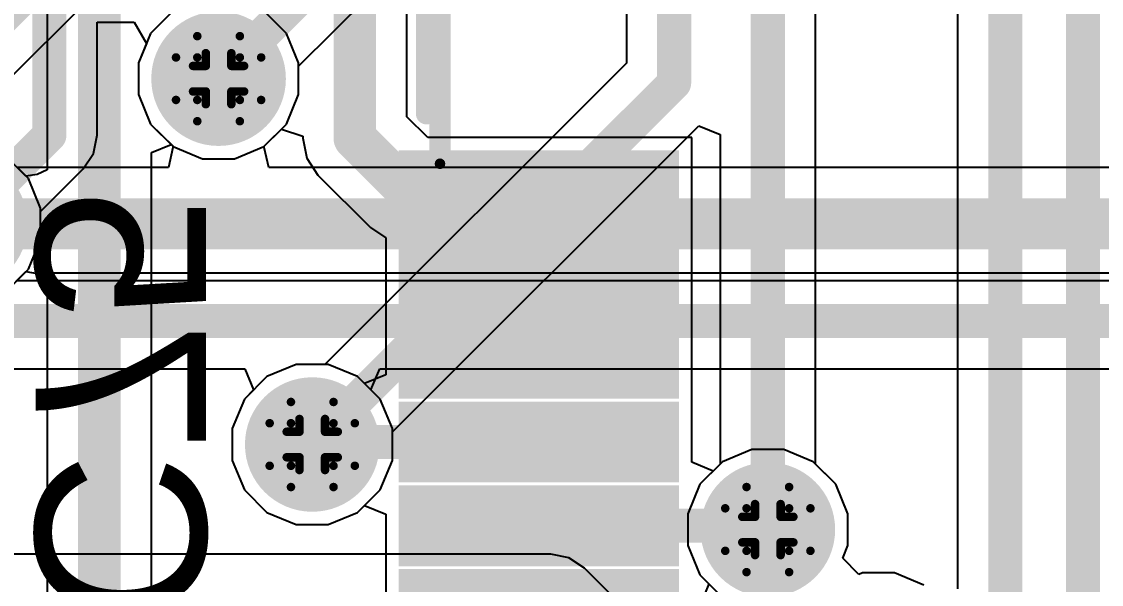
# Model space of a CAD drawing. Header units: inches. Extents: x -0.1 to 17.9, y -0.8 to 4.8.
# Drawn here: x 1.3317 to 1.5853, y 2.7951 to 2.9274 of the extents above; entities that cross this region are included whole.
import ezdxf

# ---------------------------------------------------------------- set-up
doc = ezdxf.new("R2010")
doc.units = ezdxf.units.IN
doc.header["$MEASUREMENT"] = 0
for name, color, linetype in [('Bottom Layer 1', 5, 'Continuous'), ('Bottom Overlay', 54, 'Continuous'), ('Bottom Solder', 6, 'Continuous'), ('Drill Drawing', 1, 'Continuous'), ('GND+Signal', 16, 'Continuous'), ('Pad Holes', 156, 'Continuous'), ('PWR+Signal', 76, 'Continuous'), ('Top 3D Body', 56, 'Continuous'), ('Top Layer 1', 1, 'Continuous'), ('Top Overlay', 2, 'Continuous'), ('Top Paste', 8, 'Continuous'), ('Top Solder', 216, 'Continuous'), ('Via Holes', 16, 'Continuous')]:
    doc.layers.add(name, color=color, linetype=linetype)
doc.styles.add('Arial', font='', dxfattribs={"height": 0.2})
doc.styles.get('Arial').set_extended_font_data('Arial')

# ---------------------------------------------------------------- blocks, each defined once
blk = doc.blocks.new('64_TQFP__10_10__101')
at = {"layer": 'Top Layer 1'}
for points in [[(0.19429, 0.15315), (0.25217, 0.15315), (0.25217, 0.14213), (0.19429, 0.14213)], [(0.19429, 0.13346), (0.25217, 0.13346), (0.25217, 0.12244), (0.19429, 0.12244)], [(0.19429, 0.11378), (0.25217, 0.11378), (0.25217, 0.10276), (0.19429, 0.10276)], [(0.19429, 0.09409), (0.25217, 0.09409), (0.25217, 0.08307), (0.19429, 0.08307)], [(0.19429, 0.07441), (0.25217, 0.07441), (0.25217, 0.06339), (0.19429, 0.06339)]]:
    blk.add_hatch(color=1, dxfattribs=at).paths.add_polyline_path(points)
at = {"layer": 'Top Paste'}
for points in [[(0.19429, 0.15315), (0.25217, 0.15315), (0.25217, 0.14213), (0.19429, 0.14213)], [(0.19429, 0.13346), (0.25217, 0.13346), (0.25217, 0.12244), (0.19429, 0.12244)], [(0.19429, 0.11378), (0.25217, 0.11378), (0.25217, 0.10276), (0.19429, 0.10276)], [(0.19429, 0.09409), (0.25217, 0.09409), (0.25217, 0.08307), (0.19429, 0.08307)], [(0.19429, 0.07441), (0.25217, 0.07441), (0.25217, 0.06339), (0.19429, 0.06339)]]:
    blk.add_hatch(color=8, dxfattribs=at).paths.add_polyline_path(points)
at = {"layer": 'Top Solder'}
for points in [[(0.19029, 0.15715), (0.25617, 0.15715), (0.25617, 0.13813), (0.19029, 0.13813)], [(0.19029, 0.13746), (0.25617, 0.13746), (0.25617, 0.11844), (0.19029, 0.11844)], [(0.19029, 0.11778), (0.25617, 0.11778), (0.25617, 0.09876), (0.19029, 0.09876)], [(0.19029, 0.09809), (0.25617, 0.09809), (0.25617, 0.07907), (0.19029, 0.07907)], [(0.19029, 0.07841), (0.25617, 0.07841), (0.25617, 0.05939), (0.19029, 0.05939)], [(0.19029, 0.05872), (0.25617, 0.05872), (0.25617, 0.0397), (0.19029, 0.0397)]]:
    blk.add_hatch(color=216, dxfattribs=at).paths.add_polyline_path(points)
at = {"layer": 'Top Overlay'}
blk.add_lwpolyline([(0.19685, 0.16575, 0.005, 0.005, 0), (0.19685, 0.19685, 0.005, 0.005, 0)], format="xyseb", dxfattribs=at)
blk.add_lwpolyline([(0.1956, 0.16575, 0.0025, 0.0025, 1), (0.1981, 0.16575, 0.0025, 0.0025, 1)], format="xyseb", close=True, dxfattribs=at)

msp = doc.modelspace()

# ---------------------------------------------------------------- hatches: boundary and pattern name
at = {"layer": 'Bottom Layer 1'}
h = msp.add_hatch(color=5, dxfattribs=at)
edge = h.paths.add_edge_path()
edge.add_arc((1.378, 2.914), 0.01181, 0, 360)
h = msp.add_hatch(color=5, dxfattribs=at)
edge = h.paths.add_edge_path()
edge.add_arc((1.4, 2.828), 0.01181, 0, 360)
h = msp.add_hatch(color=5, dxfattribs=at)
edge = h.paths.add_edge_path()
edge.add_arc((1.507, 2.808), 0.01181, 0, 360)
at = {"layer": 'Bottom Solder'}
h = msp.add_hatch(color=6, dxfattribs=at)
edge = h.paths.add_edge_path()
edge.add_arc((1.378, 2.914), 0.01581, 0, 360)
h = msp.add_hatch(color=6, dxfattribs=at)
edge = h.paths.add_edge_path()
edge.add_arc((1.31737, 2.87985), 0.01581, 0, 360)
h = msp.add_hatch(color=6, dxfattribs=at)
edge = h.paths.add_edge_path()
edge.add_arc((1.4, 2.828), 0.01581, 0, 360)
h = msp.add_hatch(color=6, dxfattribs=at)
edge = h.paths.add_edge_path()
edge.add_arc((1.507, 2.808), 0.01581, 0, 360)
at = {"layer": 'GND+Signal'}
h = msp.add_hatch(color=16, dxfattribs=at)
edge = h.paths.add_edge_path()
edge.add_arc((1.378, 2.914), 0.01181, 0, 360)
h = msp.add_hatch(color=16, dxfattribs=at)
edge = h.paths.add_edge_path()
edge.add_arc((1.4, 2.828), 0.01181, 0, 360)
h = msp.add_hatch(color=16, dxfattribs=at)
edge = h.paths.add_edge_path()
edge.add_arc((1.507, 2.808), 0.01181, 0, 360)
at = {"layer": 'Pad Holes'}
h = msp.add_hatch(color=7, dxfattribs=at)
edge = h.paths.add_edge_path()
edge.add_arc((1.43, 2.894), 0.00125, 0, 360)
at = {"layer": 'PWR+Signal'}
h = msp.add_hatch(color=76, dxfattribs=at)
edge = h.paths.add_edge_path()
edge.add_arc((1.378, 2.914), 0.01181, 0, 360)
h = msp.add_hatch(color=76, dxfattribs=at)
edge = h.paths.add_edge_path()
edge.add_arc((1.4, 2.828), 0.01181, 0, 360)
h = msp.add_hatch(color=76, dxfattribs=at)
edge = h.paths.add_edge_path()
edge.add_arc((1.507, 2.808), 0.01181, 0, 360)
at = {"layer": 'Top 3D Body'}
h = msp.add_hatch(color=56, dxfattribs=at)
edge = h.paths.add_edge_path()
edge.add_arc((1.43, 2.894), 0.00125, 0, 360)
at = {"layer": 'Top Layer 1'}
h = msp.add_hatch(color=1, dxfattribs=at)
edge = h.paths.add_edge_path()
edge.add_arc((1.378, 2.914), 0.01181, 0, 360)
h = msp.add_hatch(color=1, dxfattribs=at)
edge = h.paths.add_edge_path()
edge.add_arc((1.4, 2.828), 0.01181, 0, 360)
h = msp.add_hatch(color=1, dxfattribs=at)
edge = h.paths.add_edge_path()
edge.add_arc((1.507, 2.808), 0.01181, 0, 360)
at = {"layer": 'Via Holes'}
h = msp.add_hatch(color=7, dxfattribs=at)
edge = h.paths.add_edge_path()
edge.add_arc((1.378, 2.914), 0.00591, 0, 360)
h = msp.add_hatch(color=7, dxfattribs=at)
edge = h.paths.add_edge_path()
edge.add_arc((1.4, 2.828), 0.00591, 0, 360)
h = msp.add_hatch(color=7, dxfattribs=at)
edge = h.paths.add_edge_path()
edge.add_arc((1.507, 2.808), 0.00591, 0, 360)

# ---------------------------------------------------------------- linework, layer by layer
at = {"layer": 'Bottom Layer 1'}
for p, q in [((1.36734, 2.92995), (1.36205, 2.92466)), ((1.39395, 2.92466), (1.38866, 2.92995)), ((1.36205, 2.92466), (1.35919, 2.91774)), ((1.39681, 2.91774), (1.39395, 2.92466)), ((1.35919, 2.91774), (1.35919, 2.91026)), ((1.39681, 2.91026), (1.39681, 2.91774)), ((1.35919, 2.91026), (1.36205, 2.90334)), ((1.39395, 2.90334), (1.39681, 2.91026)), ((1.36205, 2.90334), (1.3673, 2.8981)), ((1.3887, 2.8981), (1.39395, 2.90334)), ((1.36729, 2.89782), (1.36623, 2.8931)), ((1.3673, 2.8981), (1.36729, 2.89782)), ((1.38871, 2.89782), (1.3887, 2.8981)), ((1.38977, 2.8931), (1.38871, 2.89782)), ((1.36623, 2.8931), (1.33072, 2.8931)), ((1.62618, 2.8931), (1.38977, 2.8931)), ((1.33072, 2.86659), (1.65466, 2.86659)), ((1.39626, 2.84681), (1.38934, 2.84395)), ((1.40374, 2.84681), (1.39626, 2.84681)), ((1.41066, 2.84395), (1.40374, 2.84681)), ((1.38934, 2.84395), (1.38405, 2.83866)), ((1.41595, 2.83866), (1.41066, 2.84395)), ((1.38405, 2.83866), (1.38119, 2.83174)), ((1.41881, 2.83174), (1.41595, 2.83866)), ((1.38119, 2.83174), (1.38119, 2.82426)), ((1.41881, 2.82426), (1.41881, 2.83174)), ((1.50326, 2.82681), (1.49634, 2.82395)), ((1.51074, 2.82681), (1.50326, 2.82681)), ((1.51766, 2.82395), (1.51074, 2.82681)), ((1.38119, 2.82426), (1.38405, 2.81734)), ((1.41595, 2.81734), (1.41881, 2.82426)), ((1.49634, 2.82395), (1.49105, 2.81866)), ((1.52295, 2.81866), (1.51766, 2.82395)), ((1.49105, 2.81866), (1.48819, 2.81174)), ((1.52581, 2.81174), (1.52295, 2.81866)), ((1.38405, 2.81734), (1.38934, 2.81205)), ((1.41066, 2.81205), (1.41595, 2.81734)), ((1.38934, 2.81205), (1.39626, 2.80919)), ((1.40374, 2.80919), (1.41066, 2.81205)), ((1.48819, 2.81174), (1.48819, 2.80426)), ((1.52581, 2.80426), (1.52581, 2.81174)), ((1.39626, 2.80919), (1.40374, 2.80919)), ((1.48819, 2.80426), (1.49105, 2.79734)), ((1.52458, 2.80129), (1.52581, 2.80426)), ((1.456, 2.80222), (0.99, 2.80222)), ((1.46029, 2.80136), (1.456, 2.80222)), ((1.456, 2.80222), (1.456, 2.80222)), ((1.46393, 2.79893), (1.46029, 2.80136)), ((1.52841, 2.79746), (1.52458, 2.80129)), ((1.47265, 2.79022), (1.46393, 2.79893)), ((1.49105, 2.79734), (1.49318, 2.79522)), ((1.52926, 2.79781), (1.52841, 2.79746)), ((1.53674, 2.79781), (1.52926, 2.79781)), ((1.54366, 2.79495), (1.53674, 2.79781)), ((1.49318, 2.79522), (1.49111, 2.79022))]:
    msp.add_line(p, q, dxfattribs=at)
msp.add_lwpolyline([(1.31737, 2.87985, 0.012, 0.012, 0), (1.66015, 2.87985, 0.012, 0.012, 0)], format="xyseb", dxfattribs=at)
at = {"layer": 'Drill Drawing'}
for points in [[(1.373, 2.919, 0.002, 0.002, 0), (1.373, 2.924, 0.002, 0.002, 0)], [(1.373, 2.924, 0.002, 0.002, 0), (1.383, 2.924, 0.002, 0.002, 0)], [(1.383, 2.919, 0.002, 0.002, 0), (1.383, 2.924, 0.002, 0.002, 0)], [(1.368, 2.909, 0.002, 0.002, 0), (1.368, 2.919, 0.002, 0.002, 0)], [(1.368, 2.919, 0.002, 0.002, 0), (1.373, 2.919, 0.002, 0.002, 0)], [(1.375, 2.917, 0.002, 0.002, 0), (1.375, 2.92, 0.002, 0.002, 0)], [(1.375, 2.92, 0.002, 0.002, 0), (1.381, 2.92, 0.002, 0.002, 0)], [(1.381, 2.917, 0.002, 0.002, 0), (1.381, 2.92, 0.002, 0.002, 0)], [(1.383, 2.919, 0.002, 0.002, 0), (1.388, 2.919, 0.002, 0.002, 0)], [(1.388, 2.909, 0.002, 0.002, 0), (1.388, 2.919, 0.002, 0.002, 0)], [(1.372, 2.911, 0.002, 0.002, 0), (1.372, 2.917, 0.002, 0.002, 0)], [(1.372, 2.917, 0.002, 0.002, 0), (1.375, 2.917, 0.002, 0.002, 0)], [(1.381, 2.917, 0.002, 0.002, 0), (1.384, 2.917, 0.002, 0.002, 0)], [(1.384, 2.911, 0.002, 0.002, 0), (1.384, 2.917, 0.002, 0.002, 0)], [(1.372, 2.911, 0.002, 0.002, 0), (1.375, 2.911, 0.002, 0.002, 0)], [(1.375, 2.908, 0.002, 0.002, 0), (1.375, 2.911, 0.002, 0.002, 0)], [(1.381, 2.911, 0.002, 0.002, 0), (1.384, 2.911, 0.002, 0.002, 0)], [(1.381, 2.908, 0.002, 0.002, 0), (1.381, 2.911, 0.002, 0.002, 0)], [(1.368, 2.909, 0.002, 0.002, 0), (1.373, 2.909, 0.002, 0.002, 0)], [(1.373, 2.904, 0.002, 0.002, 0), (1.373, 2.909, 0.002, 0.002, 0)], [(1.375, 2.908, 0.002, 0.002, 0), (1.381, 2.908, 0.002, 0.002, 0)], [(1.383, 2.909, 0.002, 0.002, 0), (1.388, 2.909, 0.002, 0.002, 0)], [(1.383, 2.904, 0.002, 0.002, 0), (1.383, 2.909, 0.002, 0.002, 0)], [(1.373, 2.904, 0.002, 0.002, 0), (1.383, 2.904, 0.002, 0.002, 0)], [(1.395, 2.833, 0.002, 0.002, 0), (1.395, 2.838, 0.002, 0.002, 0)], [(1.395, 2.838, 0.002, 0.002, 0), (1.405, 2.838, 0.002, 0.002, 0)], [(1.405, 2.833, 0.002, 0.002, 0), (1.405, 2.838, 0.002, 0.002, 0)], [(1.39, 2.823, 0.002, 0.002, 0), (1.39, 2.833, 0.002, 0.002, 0)], [(1.39, 2.833, 0.002, 0.002, 0), (1.395, 2.833, 0.002, 0.002, 0)], [(1.397, 2.831, 0.002, 0.002, 0), (1.397, 2.834, 0.002, 0.002, 0)], [(1.397, 2.834, 0.002, 0.002, 0), (1.403, 2.834, 0.002, 0.002, 0)], [(1.403, 2.831, 0.002, 0.002, 0), (1.403, 2.834, 0.002, 0.002, 0)], [(1.405, 2.833, 0.002, 0.002, 0), (1.41, 2.833, 0.002, 0.002, 0)], [(1.41, 2.823, 0.002, 0.002, 0), (1.41, 2.833, 0.002, 0.002, 0)], [(1.394, 2.825, 0.002, 0.002, 0), (1.394, 2.831, 0.002, 0.002, 0)], [(1.394, 2.831, 0.002, 0.002, 0), (1.397, 2.831, 0.002, 0.002, 0)], [(1.403, 2.831, 0.002, 0.002, 0), (1.406, 2.831, 0.002, 0.002, 0)], [(1.406, 2.825, 0.002, 0.002, 0), (1.406, 2.831, 0.002, 0.002, 0)], [(1.394, 2.825, 0.002, 0.002, 0), (1.397, 2.825, 0.002, 0.002, 0)], [(1.397, 2.822, 0.002, 0.002, 0), (1.397, 2.825, 0.002, 0.002, 0)], [(1.403, 2.825, 0.002, 0.002, 0), (1.406, 2.825, 0.002, 0.002, 0)], [(1.403, 2.822, 0.002, 0.002, 0), (1.403, 2.825, 0.002, 0.002, 0)], [(1.39, 2.823, 0.002, 0.002, 0), (1.395, 2.823, 0.002, 0.002, 0)], [(1.395, 2.818, 0.002, 0.002, 0), (1.395, 2.823, 0.002, 0.002, 0)], [(1.397, 2.822, 0.002, 0.002, 0), (1.403, 2.822, 0.002, 0.002, 0)], [(1.405, 2.823, 0.002, 0.002, 0), (1.41, 2.823, 0.002, 0.002, 0)], [(1.405, 2.818, 0.002, 0.002, 0), (1.405, 2.823, 0.002, 0.002, 0)], [(1.395, 2.818, 0.002, 0.002, 0), (1.405, 2.818, 0.002, 0.002, 0)], [(1.502, 2.813, 0.002, 0.002, 0), (1.502, 2.818, 0.002, 0.002, 0)], [(1.502, 2.818, 0.002, 0.002, 0), (1.512, 2.818, 0.002, 0.002, 0)], [(1.512, 2.813, 0.002, 0.002, 0), (1.512, 2.818, 0.002, 0.002, 0)], [(1.497, 2.803, 0.002, 0.002, 0), (1.497, 2.813, 0.002, 0.002, 0)], [(1.497, 2.813, 0.002, 0.002, 0), (1.502, 2.813, 0.002, 0.002, 0)], [(1.504, 2.811, 0.002, 0.002, 0), (1.504, 2.814, 0.002, 0.002, 0)], [(1.504, 2.814, 0.002, 0.002, 0), (1.51, 2.814, 0.002, 0.002, 0)], [(1.51, 2.811, 0.002, 0.002, 0), (1.51, 2.814, 0.002, 0.002, 0)], [(1.512, 2.813, 0.002, 0.002, 0), (1.517, 2.813, 0.002, 0.002, 0)], [(1.517, 2.803, 0.002, 0.002, 0), (1.517, 2.813, 0.002, 0.002, 0)], [(1.501, 2.805, 0.002, 0.002, 0), (1.501, 2.811, 0.002, 0.002, 0)], [(1.501, 2.811, 0.002, 0.002, 0), (1.504, 2.811, 0.002, 0.002, 0)], [(1.51, 2.811, 0.002, 0.002, 0), (1.513, 2.811, 0.002, 0.002, 0)], [(1.513, 2.805, 0.002, 0.002, 0), (1.513, 2.811, 0.002, 0.002, 0)], [(1.501, 2.805, 0.002, 0.002, 0), (1.504, 2.805, 0.002, 0.002, 0)], [(1.504, 2.802, 0.002, 0.002, 0), (1.504, 2.805, 0.002, 0.002, 0)], [(1.51, 2.805, 0.002, 0.002, 0), (1.513, 2.805, 0.002, 0.002, 0)], [(1.51, 2.802, 0.002, 0.002, 0), (1.51, 2.805, 0.002, 0.002, 0)], [(1.497, 2.803, 0.002, 0.002, 0), (1.502, 2.803, 0.002, 0.002, 0)], [(1.502, 2.798, 0.002, 0.002, 0), (1.502, 2.803, 0.002, 0.002, 0)], [(1.504, 2.802, 0.002, 0.002, 0), (1.51, 2.802, 0.002, 0.002, 0)], [(1.512, 2.803, 0.002, 0.002, 0), (1.517, 2.803, 0.002, 0.002, 0)], [(1.512, 2.798, 0.002, 0.002, 0), (1.512, 2.803, 0.002, 0.002, 0)], [(1.502, 2.798, 0.002, 0.002, 0), (1.512, 2.798, 0.002, 0.002, 0)]]:
    msp.add_lwpolyline(points, format="xyseb", dxfattribs=at)
for points in [[(1.3725, 2.924, 0.001, 0.001, 1), (1.3735, 2.924, 0.001, 0.001, 1)], [(1.3725, 2.924, 0.001, 0.001, 1), (1.3735, 2.924, 0.001, 0.001, 1)], [(1.3825, 2.924, 0.001, 0.001, 1), (1.3835, 2.924, 0.001, 0.001, 1)], [(1.3825, 2.924, 0.001, 0.001, 1), (1.3835, 2.924, 0.001, 0.001, 1)], [(1.3675, 2.919, 0.001, 0.001, 1), (1.3685, 2.919, 0.001, 0.001, 1)], [(1.3675, 2.919, 0.001, 0.001, 1), (1.3685, 2.919, 0.001, 0.001, 1)], [(1.3725, 2.919, 0.001, 0.001, 1), (1.3735, 2.919, 0.001, 0.001, 1)], [(1.3725, 2.919, 0.001, 0.001, 1), (1.3735, 2.919, 0.001, 0.001, 1)], [(1.3745, 2.92, 0.001, 0.001, 1), (1.3755, 2.92, 0.001, 0.001, 1)], [(1.3745, 2.92, 0.001, 0.001, 1), (1.3755, 2.92, 0.001, 0.001, 1)], [(1.3805, 2.92, 0.001, 0.001, 1), (1.3815, 2.92, 0.001, 0.001, 1)], [(1.3805, 2.92, 0.001, 0.001, 1), (1.3815, 2.92, 0.001, 0.001, 1)], [(1.3825, 2.919, 0.001, 0.001, 1), (1.3835, 2.919, 0.001, 0.001, 1)], [(1.3825, 2.919, 0.001, 0.001, 1), (1.3835, 2.919, 0.001, 0.001, 1)], [(1.3875, 2.919, 0.001, 0.001, 1), (1.3885, 2.919, 0.001, 0.001, 1)], [(1.3875, 2.919, 0.001, 0.001, 1), (1.3885, 2.919, 0.001, 0.001, 1)], [(1.3715, 2.917, 0.001, 0.001, 1), (1.3725, 2.917, 0.001, 0.001, 1)], [(1.3715, 2.917, 0.001, 0.001, 1), (1.3725, 2.917, 0.001, 0.001, 1)], [(1.3745, 2.917, 0.001, 0.001, 1), (1.3755, 2.917, 0.001, 0.001, 1)], [(1.3745, 2.917, 0.001, 0.001, 1), (1.3755, 2.917, 0.001, 0.001, 1)], [(1.3805, 2.917, 0.001, 0.001, 1), (1.3815, 2.917, 0.001, 0.001, 1)], [(1.3805, 2.917, 0.001, 0.001, 1), (1.3815, 2.917, 0.001, 0.001, 1)], [(1.3835, 2.917, 0.001, 0.001, 1), (1.3845, 2.917, 0.001, 0.001, 1)], [(1.3835, 2.917, 0.001, 0.001, 1), (1.3845, 2.917, 0.001, 0.001, 1)], [(1.3715, 2.911, 0.001, 0.001, 1), (1.3725, 2.911, 0.001, 0.001, 1)], [(1.3715, 2.911, 0.001, 0.001, 1), (1.3725, 2.911, 0.001, 0.001, 1)], [(1.3745, 2.911, 0.001, 0.001, 1), (1.3755, 2.911, 0.001, 0.001, 1)], [(1.3745, 2.911, 0.001, 0.001, 1), (1.3755, 2.911, 0.001, 0.001, 1)], [(1.3805, 2.911, 0.001, 0.001, 1), (1.3815, 2.911, 0.001, 0.001, 1)], [(1.3805, 2.911, 0.001, 0.001, 1), (1.3815, 2.911, 0.001, 0.001, 1)], [(1.3835, 2.911, 0.001, 0.001, 1), (1.3845, 2.911, 0.001, 0.001, 1)], [(1.3835, 2.911, 0.001, 0.001, 1), (1.3845, 2.911, 0.001, 0.001, 1)], [(1.3675, 2.909, 0.001, 0.001, 1), (1.3685, 2.909, 0.001, 0.001, 1)], [(1.3675, 2.909, 0.001, 0.001, 1), (1.3685, 2.909, 0.001, 0.001, 1)], [(1.3725, 2.909, 0.001, 0.001, 1), (1.3735, 2.909, 0.001, 0.001, 1)], [(1.3725, 2.909, 0.001, 0.001, 1), (1.3735, 2.909, 0.001, 0.001, 1)], [(1.3745, 2.908, 0.001, 0.001, 1), (1.3755, 2.908, 0.001, 0.001, 1)], [(1.3745, 2.908, 0.001, 0.001, 1), (1.3755, 2.908, 0.001, 0.001, 1)], [(1.3805, 2.908, 0.001, 0.001, 1), (1.3815, 2.908, 0.001, 0.001, 1)], [(1.3805, 2.908, 0.001, 0.001, 1), (1.3815, 2.908, 0.001, 0.001, 1)], [(1.3825, 2.909, 0.001, 0.001, 1), (1.3835, 2.909, 0.001, 0.001, 1)], [(1.3825, 2.909, 0.001, 0.001, 1), (1.3835, 2.909, 0.001, 0.001, 1)], [(1.3875, 2.909, 0.001, 0.001, 1), (1.3885, 2.909, 0.001, 0.001, 1)], [(1.3875, 2.909, 0.001, 0.001, 1), (1.3885, 2.909, 0.001, 0.001, 1)], [(1.3725, 2.904, 0.001, 0.001, 1), (1.3735, 2.904, 0.001, 0.001, 1)], [(1.3725, 2.904, 0.001, 0.001, 1), (1.3735, 2.904, 0.001, 0.001, 1)], [(1.3825, 2.904, 0.001, 0.001, 1), (1.3835, 2.904, 0.001, 0.001, 1)], [(1.3825, 2.904, 0.001, 0.001, 1), (1.3835, 2.904, 0.001, 0.001, 1)], [(1.3945, 2.838, 0.001, 0.001, 1), (1.3955, 2.838, 0.001, 0.001, 1)], [(1.3945, 2.838, 0.001, 0.001, 1), (1.3955, 2.838, 0.001, 0.001, 1)], [(1.4045, 2.838, 0.001, 0.001, 1), (1.4055, 2.838, 0.001, 0.001, 1)], [(1.4045, 2.838, 0.001, 0.001, 1), (1.4055, 2.838, 0.001, 0.001, 1)], [(1.3895, 2.833, 0.001, 0.001, 1), (1.3905, 2.833, 0.001, 0.001, 1)], [(1.3895, 2.833, 0.001, 0.001, 1), (1.3905, 2.833, 0.001, 0.001, 1)], [(1.3945, 2.833, 0.001, 0.001, 1), (1.3955, 2.833, 0.001, 0.001, 1)], [(1.3945, 2.833, 0.001, 0.001, 1), (1.3955, 2.833, 0.001, 0.001, 1)], [(1.3965, 2.834, 0.001, 0.001, 1), (1.3975, 2.834, 0.001, 0.001, 1)], [(1.3965, 2.834, 0.001, 0.001, 1), (1.3975, 2.834, 0.001, 0.001, 1)], [(1.4025, 2.834, 0.001, 0.001, 1), (1.4035, 2.834, 0.001, 0.001, 1)], [(1.4025, 2.834, 0.001, 0.001, 1), (1.4035, 2.834, 0.001, 0.001, 1)], [(1.4045, 2.833, 0.001, 0.001, 1), (1.4055, 2.833, 0.001, 0.001, 1)], [(1.4045, 2.833, 0.001, 0.001, 1), (1.4055, 2.833, 0.001, 0.001, 1)], [(1.4095, 2.833, 0.001, 0.001, 1), (1.4105, 2.833, 0.001, 0.001, 1)], [(1.4095, 2.833, 0.001, 0.001, 1), (1.4105, 2.833, 0.001, 0.001, 1)], [(1.3935, 2.831, 0.001, 0.001, 1), (1.3945, 2.831, 0.001, 0.001, 1)], [(1.3935, 2.831, 0.001, 0.001, 1), (1.3945, 2.831, 0.001, 0.001, 1)], [(1.3965, 2.831, 0.001, 0.001, 1), (1.3975, 2.831, 0.001, 0.001, 1)], [(1.3965, 2.831, 0.001, 0.001, 1), (1.3975, 2.831, 0.001, 0.001, 1)], [(1.4025, 2.831, 0.001, 0.001, 1), (1.4035, 2.831, 0.001, 0.001, 1)], [(1.4025, 2.831, 0.001, 0.001, 1), (1.4035, 2.831, 0.001, 0.001, 1)], [(1.4055, 2.831, 0.001, 0.001, 1), (1.4065, 2.831, 0.001, 0.001, 1)], [(1.4055, 2.831, 0.001, 0.001, 1), (1.4065, 2.831, 0.001, 0.001, 1)], [(1.3935, 2.825, 0.001, 0.001, 1), (1.3945, 2.825, 0.001, 0.001, 1)], [(1.3935, 2.825, 0.001, 0.001, 1), (1.3945, 2.825, 0.001, 0.001, 1)], [(1.3965, 2.825, 0.001, 0.001, 1), (1.3975, 2.825, 0.001, 0.001, 1)], [(1.3965, 2.825, 0.001, 0.001, 1), (1.3975, 2.825, 0.001, 0.001, 1)], [(1.4025, 2.825, 0.001, 0.001, 1), (1.4035, 2.825, 0.001, 0.001, 1)], [(1.4025, 2.825, 0.001, 0.001, 1), (1.4035, 2.825, 0.001, 0.001, 1)], [(1.4055, 2.825, 0.001, 0.001, 1), (1.4065, 2.825, 0.001, 0.001, 1)], [(1.4055, 2.825, 0.001, 0.001, 1), (1.4065, 2.825, 0.001, 0.001, 1)], [(1.3895, 2.823, 0.001, 0.001, 1), (1.3905, 2.823, 0.001, 0.001, 1)], [(1.3895, 2.823, 0.001, 0.001, 1), (1.3905, 2.823, 0.001, 0.001, 1)], [(1.3945, 2.823, 0.001, 0.001, 1), (1.3955, 2.823, 0.001, 0.001, 1)], [(1.3945, 2.823, 0.001, 0.001, 1), (1.3955, 2.823, 0.001, 0.001, 1)], [(1.3965, 2.822, 0.001, 0.001, 1), (1.3975, 2.822, 0.001, 0.001, 1)], [(1.3965, 2.822, 0.001, 0.001, 1), (1.3975, 2.822, 0.001, 0.001, 1)], [(1.4025, 2.822, 0.001, 0.001, 1), (1.4035, 2.822, 0.001, 0.001, 1)], [(1.4025, 2.822, 0.001, 0.001, 1), (1.4035, 2.822, 0.001, 0.001, 1)], [(1.4045, 2.823, 0.001, 0.001, 1), (1.4055, 2.823, 0.001, 0.001, 1)], [(1.4045, 2.823, 0.001, 0.001, 1), (1.4055, 2.823, 0.001, 0.001, 1)], [(1.4095, 2.823, 0.001, 0.001, 1), (1.4105, 2.823, 0.001, 0.001, 1)], [(1.4095, 2.823, 0.001, 0.001, 1), (1.4105, 2.823, 0.001, 0.001, 1)], [(1.3945, 2.818, 0.001, 0.001, 1), (1.3955, 2.818, 0.001, 0.001, 1)], [(1.3945, 2.818, 0.001, 0.001, 1), (1.3955, 2.818, 0.001, 0.001, 1)], [(1.4045, 2.818, 0.001, 0.001, 1), (1.4055, 2.818, 0.001, 0.001, 1)], [(1.4045, 2.818, 0.001, 0.001, 1), (1.4055, 2.818, 0.001, 0.001, 1)], [(1.5015, 2.818, 0.001, 0.001, 1), (1.5025, 2.818, 0.001, 0.001, 1)], [(1.5015, 2.818, 0.001, 0.001, 1), (1.5025, 2.818, 0.001, 0.001, 1)], [(1.5115, 2.818, 0.001, 0.001, 1), (1.5125, 2.818, 0.001, 0.001, 1)], [(1.5115, 2.818, 0.001, 0.001, 1), (1.5125, 2.818, 0.001, 0.001, 1)], [(1.4965, 2.813, 0.001, 0.001, 1), (1.4975, 2.813, 0.001, 0.001, 1)], [(1.4965, 2.813, 0.001, 0.001, 1), (1.4975, 2.813, 0.001, 0.001, 1)], [(1.5015, 2.813, 0.001, 0.001, 1), (1.5025, 2.813, 0.001, 0.001, 1)], [(1.5015, 2.813, 0.001, 0.001, 1), (1.5025, 2.813, 0.001, 0.001, 1)], [(1.5035, 2.814, 0.001, 0.001, 1), (1.5045, 2.814, 0.001, 0.001, 1)], [(1.5035, 2.814, 0.001, 0.001, 1), (1.5045, 2.814, 0.001, 0.001, 1)], [(1.5095, 2.814, 0.001, 0.001, 1), (1.5105, 2.814, 0.001, 0.001, 1)], [(1.5095, 2.814, 0.001, 0.001, 1), (1.5105, 2.814, 0.001, 0.001, 1)], [(1.5115, 2.813, 0.001, 0.001, 1), (1.5125, 2.813, 0.001, 0.001, 1)], [(1.5115, 2.813, 0.001, 0.001, 1), (1.5125, 2.813, 0.001, 0.001, 1)], [(1.5165, 2.813, 0.001, 0.001, 1), (1.5175, 2.813, 0.001, 0.001, 1)], [(1.5165, 2.813, 0.001, 0.001, 1), (1.5175, 2.813, 0.001, 0.001, 1)], [(1.5005, 2.811, 0.001, 0.001, 1), (1.5015, 2.811, 0.001, 0.001, 1)], [(1.5005, 2.811, 0.001, 0.001, 1), (1.5015, 2.811, 0.001, 0.001, 1)], [(1.5035, 2.811, 0.001, 0.001, 1), (1.5045, 2.811, 0.001, 0.001, 1)], [(1.5035, 2.811, 0.001, 0.001, 1), (1.5045, 2.811, 0.001, 0.001, 1)], [(1.5095, 2.811, 0.001, 0.001, 1), (1.5105, 2.811, 0.001, 0.001, 1)], [(1.5095, 2.811, 0.001, 0.001, 1), (1.5105, 2.811, 0.001, 0.001, 1)], [(1.5125, 2.811, 0.001, 0.001, 1), (1.5135, 2.811, 0.001, 0.001, 1)], [(1.5125, 2.811, 0.001, 0.001, 1), (1.5135, 2.811, 0.001, 0.001, 1)], [(1.5005, 2.805, 0.001, 0.001, 1), (1.5015, 2.805, 0.001, 0.001, 1)], [(1.5005, 2.805, 0.001, 0.001, 1), (1.5015, 2.805, 0.001, 0.001, 1)], [(1.5035, 2.805, 0.001, 0.001, 1), (1.5045, 2.805, 0.001, 0.001, 1)], [(1.5035, 2.805, 0.001, 0.001, 1), (1.5045, 2.805, 0.001, 0.001, 1)], [(1.5095, 2.805, 0.001, 0.001, 1), (1.5105, 2.805, 0.001, 0.001, 1)], [(1.5095, 2.805, 0.001, 0.001, 1), (1.5105, 2.805, 0.001, 0.001, 1)], [(1.5125, 2.805, 0.001, 0.001, 1), (1.5135, 2.805, 0.001, 0.001, 1)], [(1.5125, 2.805, 0.001, 0.001, 1), (1.5135, 2.805, 0.001, 0.001, 1)], [(1.4965, 2.803, 0.001, 0.001, 1), (1.4975, 2.803, 0.001, 0.001, 1)], [(1.4965, 2.803, 0.001, 0.001, 1), (1.4975, 2.803, 0.001, 0.001, 1)], [(1.5015, 2.803, 0.001, 0.001, 1), (1.5025, 2.803, 0.001, 0.001, 1)], [(1.5015, 2.803, 0.001, 0.001, 1), (1.5025, 2.803, 0.001, 0.001, 1)], [(1.5035, 2.802, 0.001, 0.001, 1), (1.5045, 2.802, 0.001, 0.001, 1)], [(1.5035, 2.802, 0.001, 0.001, 1), (1.5045, 2.802, 0.001, 0.001, 1)], [(1.5095, 2.802, 0.001, 0.001, 1), (1.5105, 2.802, 0.001, 0.001, 1)], [(1.5095, 2.802, 0.001, 0.001, 1), (1.5105, 2.802, 0.001, 0.001, 1)], [(1.5115, 2.803, 0.001, 0.001, 1), (1.5125, 2.803, 0.001, 0.001, 1)], [(1.5115, 2.803, 0.001, 0.001, 1), (1.5125, 2.803, 0.001, 0.001, 1)], [(1.5165, 2.803, 0.001, 0.001, 1), (1.5175, 2.803, 0.001, 0.001, 1)], [(1.5165, 2.803, 0.001, 0.001, 1), (1.5175, 2.803, 0.001, 0.001, 1)], [(1.5015, 2.798, 0.001, 0.001, 1), (1.5025, 2.798, 0.001, 0.001, 1)], [(1.5015, 2.798, 0.001, 0.001, 1), (1.5025, 2.798, 0.001, 0.001, 1)], [(1.5115, 2.798, 0.001, 0.001, 1), (1.5125, 2.798, 0.001, 0.001, 1)], [(1.5115, 2.798, 0.001, 0.001, 1), (1.5125, 2.798, 0.001, 0.001, 1)]]:
    msp.add_lwpolyline(points, format="xyseb", close=True, dxfattribs=at)
at = {"layer": 'GND+Signal'}
for p, q in [((1.47378, 3.14), (1.47378, 2.91765)), ((1.51822, 2.82339), (1.51822, 3.11735)), ((1.33776, 2.974), (1.33776, 2.89259)), ((1.55157, 2.951), (1.55157, 2.7941)), ((1.39395, 2.92466), (1.38866, 2.92995)), ((1.39681, 2.91774), (1.39395, 2.92466)), ((1.39681, 2.91026), (1.39681, 2.91774)), ((1.47378, 2.91765), (1.40295, 2.84681)), ((1.39395, 2.90334), (1.39681, 2.91026)), ((1.38866, 2.89805), (1.39395, 2.90334)), ((1.41881, 2.83095), (1.49078, 2.90292)), ((1.49078, 2.90292), (1.49578, 2.90085)), ((1.49578, 2.90085), (1.49578, 2.82339)), ((1.36224, 2.89663), (1.36685, 2.89854)), ((1.36224, 2.73891), (1.36224, 2.89663)), ((1.36685, 2.89854), (1.36734, 2.89805)), ((1.36734, 2.89805), (1.37426, 2.89519)), ((1.38174, 2.89519), (1.38866, 2.89805)), ((1.33276, 2.89106), (1.32803, 2.89579)), ((1.37426, 2.89519), (1.38174, 2.89519)), ((1.33536, 2.89146), (1.33276, 2.89106)), ((1.33776, 2.89259), (1.33536, 2.89146)), ((1.32803, 2.8639), (1.33276, 2.86864)), ((1.33276, 2.86864), (1.33536, 2.86823)), ((1.33536, 2.86823), (1.33776, 2.86711)), ((1.33776, 2.86711), (1.33776, 2.6372)), ((1.39626, 2.84681), (1.38934, 2.84395)), ((1.40295, 2.84681), (1.39626, 2.84681)), ((1.38934, 2.84395), (1.38405, 2.83866)), ((1.38405, 2.83866), (1.38119, 2.83174)), ((1.38119, 2.83174), (1.38119, 2.82426)), ((1.41881, 2.82426), (1.41881, 2.83095)), ((1.38119, 2.82426), (1.38405, 2.81734)), ((1.41595, 2.81734), (1.41881, 2.82426)), ((1.49578, 2.82339), (1.49105, 2.81866)), ((1.52295, 2.81866), (1.51822, 2.82339)), ((1.49105, 2.81866), (1.48819, 2.81174)), ((1.52581, 2.81174), (1.52295, 2.81866)), ((1.38405, 2.81734), (1.38934, 2.81205)), ((1.41066, 2.81205), (1.41595, 2.81734)), ((1.38934, 2.81205), (1.39626, 2.80919)), ((1.40374, 2.80919), (1.41066, 2.81205)), ((1.48819, 2.81174), (1.48819, 2.80426)), ((1.52581, 2.80426), (1.52581, 2.81174)), ((1.39626, 2.80919), (1.40374, 2.80919)), ((1.48819, 2.80426), (1.49105, 2.79734)), ((1.52458, 2.80129), (1.52581, 2.80426)), ((1.52841, 2.79746), (1.52458, 2.80129)), ((1.49105, 2.79734), (1.49634, 2.79205)), ((1.52926, 2.79781), (1.52841, 2.79746)), ((1.53674, 2.79781), (1.52926, 2.79781)), ((1.54366, 2.79495), (1.53674, 2.79781))]:
    msp.add_line(p, q, dxfattribs=at)
for points in [[(1.485, 2.913, 0.008, 0.008, 0), (1.485, 3.14, 0.008, 0.008, 0)], [(1.507, 2.808, 0.008, 0.008, 0), (1.507, 3.122, 0.008, 0.008, 0)], [(1.35, 2.6372, 0.01, 0.01, 0), (1.35, 2.974, 0.01, 0.01, 0)], [(1.56279, 1.86054, 0.008, 0.008, 0), (1.56279, 2.951, 0.008, 0.008, 0)], [(1.581, 2.948, 0.008, 0.008, 0), (1.581, 1.853, 0.008, 0.008, 0)], [(1.4, 2.828, 0.008, 0.008, 0), (1.485, 2.913, 0.008, 0.008, 0)]]:
    msp.add_lwpolyline(points, format="xyseb", dxfattribs=at)
for points in [[(1.483, 2.913, 0.004, 0.004, 1), (1.487, 2.913, 0.004, 0.004, 1)], [(1.483, 2.913, 0.004, 0.004, 1), (1.487, 2.913, 0.004, 0.004, 1)], [(1.398, 2.828, 0.004, 0.004, 1), (1.402, 2.828, 0.004, 0.004, 1)], [(1.505, 2.808, 0.004, 0.004, 1), (1.509, 2.808, 0.004, 0.004, 1)]]:
    msp.add_lwpolyline(points, format="xyseb", close=True, dxfattribs=at)
at = {"layer": 'PWR+Signal'}
for p, q in [((1.32681, 2.91195), (1.40226, 2.9874)), ((1.39681, 2.91695), (1.45226, 2.9724)), ((1.36734, 2.92995), (1.36205, 2.92466)), ((1.36205, 2.92466), (1.35919, 2.91774)), ((1.35919, 2.91774), (1.35919, 2.91026)), ((1.39681, 2.91026), (1.39681, 2.91695)), ((1.35919, 2.91026), (1.36205, 2.90334)), ((1.39395, 2.90334), (1.39681, 2.91026)), ((1.36205, 2.90334), (1.36734, 2.89805)), ((1.38866, 2.89805), (1.39395, 2.90334)), ((1.36734, 2.89805), (1.37426, 2.89519)), ((1.38174, 2.89519), (1.38866, 2.89805)), ((1.33332, 2.8905), (1.32803, 2.89579)), ((1.37426, 2.89519), (1.38174, 2.89519)), ((1.33618, 2.88359), (1.33332, 2.8905)), ((1.33618, 2.87611), (1.33618, 2.88359)), ((1.335, 2.87325), (1.33618, 2.87611)), ((1.33834, 2.86825), (1.335, 2.87325)), ((1.63673, 2.86825), (1.33834, 2.86825)), ((1.30792, 2.84582), (1.38415, 2.84582)), ((1.38415, 2.84582), (1.38622, 2.84082)), ((1.41378, 2.84082), (1.41585, 2.84582)), ((1.41585, 2.84582), (1.64137, 2.84582)), ((1.38622, 2.84082), (1.38405, 2.83866)), ((1.41595, 2.83866), (1.41378, 2.84082)), ((1.38405, 2.83866), (1.38119, 2.83174)), ((1.41881, 2.83174), (1.41595, 2.83866)), ((1.38119, 2.83174), (1.38119, 2.82426)), ((1.41881, 2.82426), (1.41881, 2.83174)), ((1.50326, 2.82681), (1.49634, 2.82395)), ((1.51074, 2.82681), (1.50326, 2.82681)), ((1.51766, 2.82395), (1.51074, 2.82681)), ((1.38119, 2.82426), (1.38405, 2.81734)), ((1.41595, 2.81734), (1.41881, 2.82426)), ((1.49634, 2.82395), (1.49105, 2.81866)), ((1.52295, 2.81866), (1.51766, 2.82395)), ((1.49105, 2.81866), (1.48819, 2.81174)), ((1.52581, 2.81174), (1.52295, 2.81866)), ((1.38405, 2.81734), (1.38934, 2.81205)), ((1.41066, 2.81205), (1.41595, 2.81734)), ((1.38934, 2.81205), (1.39626, 2.80919)), ((1.40374, 2.80919), (1.41066, 2.81205)), ((1.48819, 2.81174), (1.48819, 2.80426)), ((1.52581, 2.80426), (1.52581, 2.81174)), ((1.39626, 2.80919), (1.40374, 2.80919)), ((1.48819, 2.80426), (1.49105, 2.79734)), ((1.52458, 2.80129), (1.52581, 2.80426)), ((1.52841, 2.79746), (1.52458, 2.80129)), ((1.49105, 2.79734), (1.49634, 2.79205)), ((1.52926, 2.79781), (1.52841, 2.79746)), ((1.53674, 2.79781), (1.52926, 2.79781)), ((1.54366, 2.79495), (1.53674, 2.79781))]:
    msp.add_line(p, q, dxfattribs=at)
for points in [[(1.308, 2.909, 0.008, 0.008, 0), (1.39762, 2.99862, 0.008, 0.008, 0)], [(1.378, 2.914, 0.008, 0.008, 0), (1.44762, 2.98362, 0.008, 0.008, 0)], [(1.30792, 2.85704, 0.008, 0.008, 0), (1.64137, 2.85704, 0.008, 0.008, 0)]]:
    msp.add_lwpolyline(points, format="xyseb", dxfattribs=at)
msp.add_lwpolyline([(1.376, 2.914, 0.004, 0.004, 1), (1.38, 2.914, 0.004, 0.004, 1)], format="xyseb", close=True, dxfattribs=at)
at = {"layer": 'Top 3D Body'}
msp.add_lwpolyline([(1.43, 2.894, 0.005, 0.005, 0), (1.43, 2.94, 0.005, 0.005, 0)], format="xyseb", dxfattribs=at)
msp.add_lwpolyline([(1.42875, 2.894, 0.0025, 0.0025, 1), (1.43125, 2.894, 0.0025, 0.0025, 1)], format="xyseb", close=True, dxfattribs=at)
at = {"layer": 'Top Layer 1'}
for p, q in [((1.42224, 2.90507), (1.42224, 3.11)), ((1.34948, 2.90074), (1.34948, 2.92729)), ((1.34948, 2.92729), (1.35816, 2.92729)), ((1.35816, 2.92729), (1.36107, 2.92229)), ((1.36107, 2.92229), (1.35919, 2.91774)), ((1.35919, 2.91774), (1.35919, 2.91026)), ((1.35919, 2.91026), (1.36205, 2.90334)), ((1.42715, 2.90015), (1.42224, 2.90507)), ((1.36205, 2.90334), (1.36734, 2.89805)), ((1.38866, 2.89805), (1.39276, 2.90216)), ((1.39276, 2.90216), (1.39776, 2.90049)), ((1.34863, 2.89645), (1.34948, 2.90074)), ((1.39776, 2.90049), (1.39776, 2.9)), ((1.39776, 2.9), (1.3987, 2.89532)), ((1.48917, 2.90015), (1.42715, 2.90015)), ((1.48917, 2.85544), (1.48917, 2.90015)), ((1.3462, 2.89281), (1.34863, 2.89645)), ((1.36734, 2.89805), (1.37426, 2.89519)), ((1.38174, 2.89519), (1.38866, 2.89805)), ((1.37426, 2.89519), (1.38174, 2.89519)), ((1.3987, 2.89532), (1.40135, 2.89135)), ((1.33618, 2.8828), (1.3462, 2.89281)), ((1.3462, 2.89281), (1.3462, 2.89281)), ((1.40135, 2.89135), (1.41371, 2.87899)), ((1.33618, 2.87611), (1.33618, 2.8828)), ((1.41371, 2.87899), (1.41729, 2.87659)), ((1.33332, 2.86919), (1.33618, 2.87611)), ((1.41729, 2.87659), (1.41729, 2.84438)), ((1.32803, 2.8639), (1.33332, 2.86919)), ((1.48917, 2.82384), (1.48917, 2.85544)), ((1.39626, 2.84681), (1.38934, 2.84395)), ((1.40374, 2.84681), (1.39626, 2.84681)), ((1.41066, 2.84395), (1.40374, 2.84681)), ((1.38934, 2.84395), (1.38405, 2.83866)), ((1.41229, 2.84231), (1.41066, 2.84395)), ((1.41729, 2.84438), (1.41229, 2.84231)), ((1.38405, 2.83866), (1.38119, 2.83174)), ((1.38119, 2.83174), (1.38119, 2.82426)), ((1.50326, 2.82681), (1.49634, 2.82395)), ((1.51074, 2.82681), (1.50326, 2.82681)), ((1.51766, 2.82395), (1.51074, 2.82681)), ((1.38119, 2.82426), (1.38405, 2.81734)), ((1.49417, 2.82177), (1.48917, 2.82384)), ((1.49634, 2.82395), (1.49417, 2.82177)), ((1.52295, 2.81866), (1.51766, 2.82395)), ((1.52581, 2.81174), (1.52295, 2.81866)), ((1.38405, 2.81734), (1.38934, 2.81205)), ((1.41066, 2.81205), (1.41229, 2.81369)), ((1.41229, 2.81369), (1.41729, 2.81162)), ((1.38934, 2.81205), (1.39626, 2.80919)), ((1.40374, 2.80919), (1.41066, 2.81205)), ((1.41729, 2.81162), (1.41729, 2.75702)), ((1.52581, 2.80426), (1.52581, 2.81174)), ((1.39626, 2.80919), (1.40374, 2.80919)), ((1.52458, 2.80129), (1.52581, 2.80426)), ((1.52841, 2.79746), (1.52458, 2.80129)), ((1.52926, 2.79781), (1.52841, 2.79746)), ((1.53674, 2.79781), (1.52926, 2.79781)), ((1.54366, 2.79495), (1.53674, 2.79781))]:
    msp.add_line(p, q, dxfattribs=at)
for points in [[(1.41, 2.9, 0.01, 0.01, 0), (1.41, 3.11, 0.01, 0.01, 0)], [(1.33827, 2.90074, 0.008, 0.008, 0), (1.33827, 2.96323, 0.008, 0.008, 0)], [(1.37764, 2.91436, 0.008, 0.008, 0), (1.37764, 2.96323, 0.008, 0.008, 0)], [(1.37764, 2.91436, 0.008, 0.008, 0), (1.378, 2.914, 0.008, 0.008, 0)], [(1.31737, 2.87985, 0.008, 0.008, 0), (1.33827, 2.90074, 0.008, 0.008, 0)], [(1.41, 2.9, 0.01, 0.01, 0), (1.42236, 2.88764, 0.01, 0.01, 0)], [(1.42236, 2.88764, 0.01, 0.01, 0), (1.45323, 2.88764, 0.01, 0.01, 0)], [(1.4, 2.828, 0.008, 0.008, 0), (1.40058, 2.82858, 0.008, 0.008, 0)], [(1.40058, 2.82858, 0.008, 0.008, 0), (1.45323, 2.82858, 0.008, 0.008, 0)], [(1.45323, 2.8089, 0.008, 0.008, 0), (1.5061, 2.8089, 0.008, 0.008, 0)], [(1.5061, 2.8089, 0.008, 0.008, 0), (1.507, 2.808, 0.008, 0.008, 0)]]:
    msp.add_lwpolyline(points, format="xyseb", dxfattribs=at)
for points in [[(1.37564, 2.91436, 0.004, 0.004, 1), (1.37964, 2.91436, 0.004, 0.004, 1)], [(1.37564, 2.91436, 0.004, 0.004, 1), (1.37964, 2.91436, 0.004, 0.004, 1)], [(1.376, 2.914, 0.004, 0.004, 1), (1.38, 2.914, 0.004, 0.004, 1)], [(1.33627, 2.90074, 0.004, 0.004, 1), (1.34027, 2.90074, 0.004, 0.004, 1)], [(1.33627, 2.90074, 0.004, 0.004, 1), (1.34027, 2.90074, 0.004, 0.004, 1)], [(1.4075, 2.9, 0.005, 0.005, 1), (1.4125, 2.9, 0.005, 0.005, 1)], [(1.4075, 2.9, 0.005, 0.005, 1), (1.4125, 2.9, 0.005, 0.005, 1)], [(1.41986, 2.88764, 0.005, 0.005, 1), (1.42486, 2.88764, 0.005, 0.005, 1)], [(1.41986, 2.88764, 0.005, 0.005, 1), (1.42486, 2.88764, 0.005, 0.005, 1)], [(1.45073, 2.88764, 0.005, 0.005, 1), (1.45573, 2.88764, 0.005, 0.005, 1)], [(1.398, 2.828, 0.004, 0.004, 1), (1.402, 2.828, 0.004, 0.004, 1)], [(1.39858, 2.82858, 0.004, 0.004, 1), (1.40258, 2.82858, 0.004, 0.004, 1)], [(1.39858, 2.82858, 0.004, 0.004, 1), (1.40258, 2.82858, 0.004, 0.004, 1)], [(1.45123, 2.82858, 0.004, 0.004, 1), (1.45523, 2.82858, 0.004, 0.004, 1)], [(1.45123, 2.8089, 0.004, 0.004, 1), (1.45523, 2.8089, 0.004, 0.004, 1)], [(1.5041, 2.8089, 0.004, 0.004, 1), (1.5081, 2.8089, 0.004, 0.004, 1)], [(1.5041, 2.8089, 0.004, 0.004, 1), (1.5081, 2.8089, 0.004, 0.004, 1)], [(1.505, 2.808, 0.004, 0.004, 1), (1.509, 2.808, 0.004, 0.004, 1)]]:
    msp.add_lwpolyline(points, format="xyseb", close=True, dxfattribs=at)

# ---------------------------------------------------------------- block references
msp.add_blockref('64_TQFP__10_10__101', (1.23, 2.74))

# ---------------------------------------------------------------- texts
at = {"layer": 'Bottom Overlay', "style": 'Arial', "text_generation_flag": 2}
msp.add_text('C75', height=0.04, rotation=270, dxfattribs=at).set_placement((1.33501, 2.78568))

doc.saveas('drawing.dxf')
